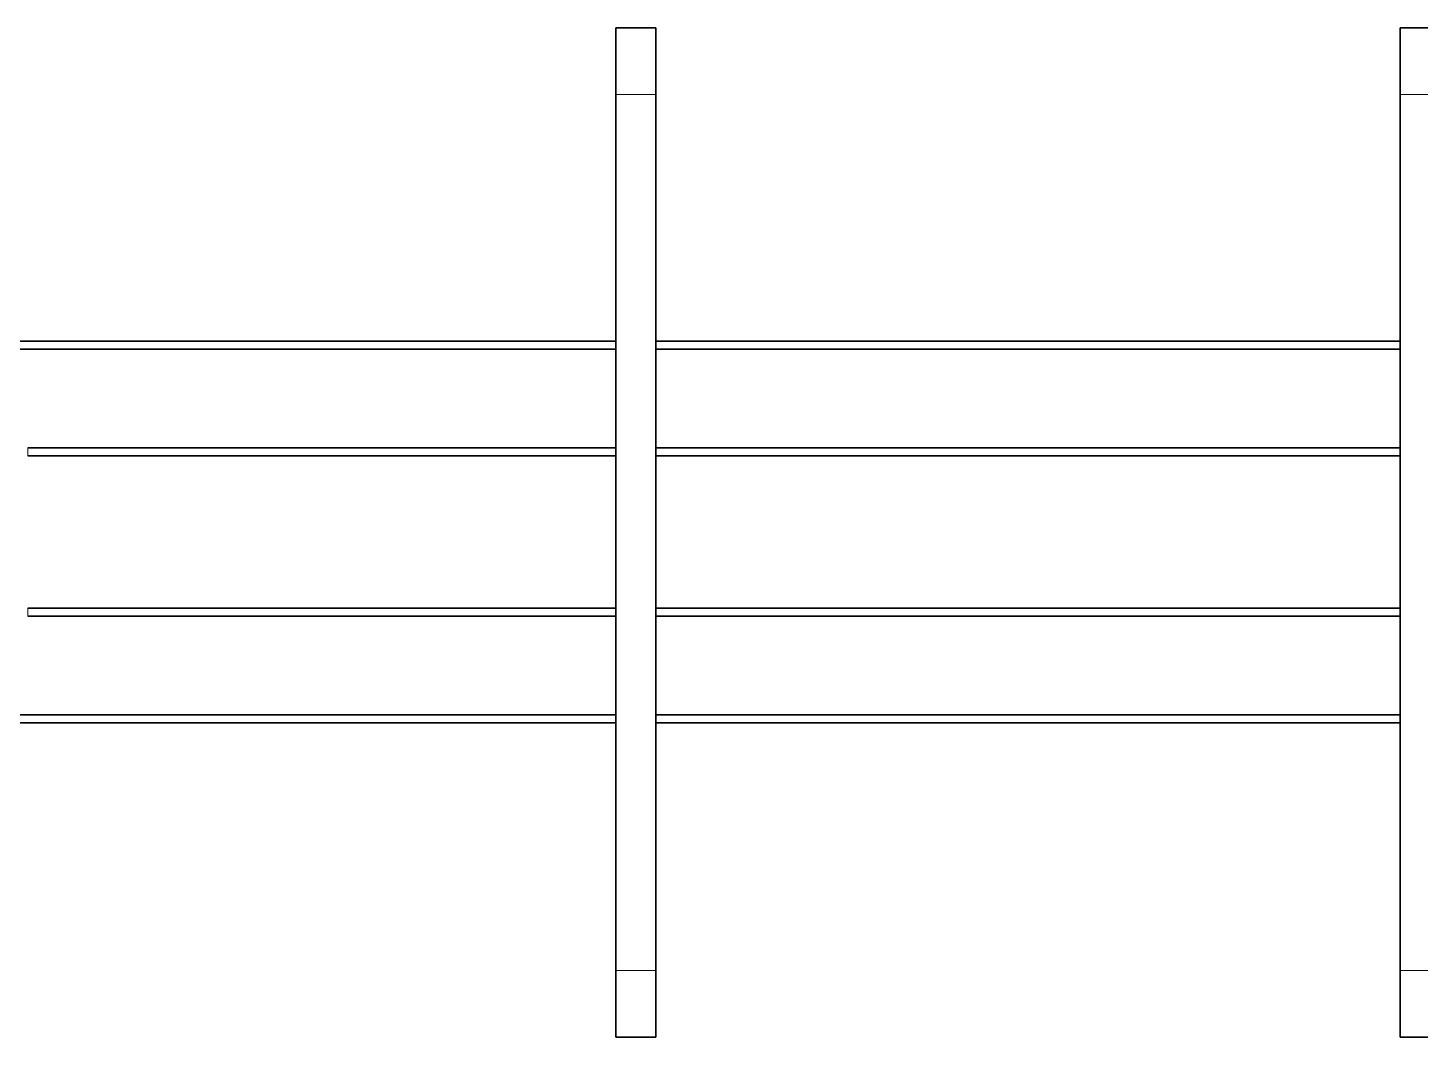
# Model space of a CAD drawing. Extents: x 384 to 891, y 188 to 696.
# Drawn here: x 653 to 757.5, y 382.6 to 458.4 of the extents above; entities that cross this region are included whole.
import ezdxf

# ---------------------------------------------------------------- set-up
doc = ezdxf.new("R2010")
doc.units = 0

msp = doc.modelspace()

# ---------------------------------------------------------------- linework, layer by layer
at = {"color": 7, "lineweight": 35, "ltscale": 0.075}
for p, q in [((700.17, 458.38), (697.17, 458.38)), ((756.04, 458.38), (759.04, 458.38)), ((700.17, 382.62), (697.17, 382.62)), ((756.04, 382.62), (759.04, 382.62))]:
    msp.add_line(p, q, dxfattribs=at)
at = {"color": 7, "lineweight": 35, "ltscale": 0.125}
for p, q in [((697.17, 453.38), (697.17, 458.38)), ((700.17, 453.38), (700.17, 458.38)), ((756.04, 453.38), (756.04, 458.38)), ((697.17, 382.62), (697.17, 387.62)), ((700.17, 382.62), (700.17, 387.62)), ((756.04, 382.62), (756.04, 387.62))]:
    msp.add_line(p, q, dxfattribs=at)
at = {"color": 7, "lineweight": 13, "ltscale": 0.075}
for p, q in [((700.17, 453.38), (697.17, 453.38)), ((756.04, 453.38), (759.04, 453.38)), ((700.17, 387.62), (697.17, 387.62)), ((756.04, 387.62), (759.04, 387.62))]:
    msp.add_line(p, q, dxfattribs=at)
at = {"color": 7, "lineweight": 35}
for p, q in [((697.17, 453.38), (697.17, 387.62)), ((700.17, 453.38), (700.17, 387.62)), ((756.04, 453.38), (756.04, 387.62)), ((697.17, 434.85), (642.67, 434.85)), ((756.04, 434.85), (700.17, 434.85)), ((697.17, 434.25), (642.67, 434.25)), ((756.04, 434.25), (700.17, 434.25)), ((653.02, 426.85), (697.17, 426.85)), ((700.17, 426.85), (756.04, 426.85)), ((653.02, 426.25), (697.17, 426.25)), ((700.17, 426.25), (756.04, 426.25)), ((697.17, 414.81), (653.02, 414.81)), ((697.17, 414.21), (653.02, 414.21)), ((756.04, 414.81), (700.17, 414.81)), ((756.04, 414.21), (700.17, 414.21)), ((642.67, 406.81), (697.17, 406.81)), ((700.17, 406.81), (756.04, 406.81)), ((642.67, 406.21), (697.17, 406.21)), ((700.17, 406.21), (756.04, 406.21))]:
    msp.add_line(p, q, dxfattribs=at)
at = {"color": 7, "lineweight": 13, "ltscale": 0.0075}
for p, q in [((653.02, 426.55), (653.02, 426.85)), ((653.02, 426.25), (653.02, 426.55)), ((653.02, 414.81), (653.02, 414.51)), ((653.02, 414.51), (653.02, 414.21))]:
    msp.add_line(p, q, dxfattribs=at)

doc.saveas('drawing.dxf')
